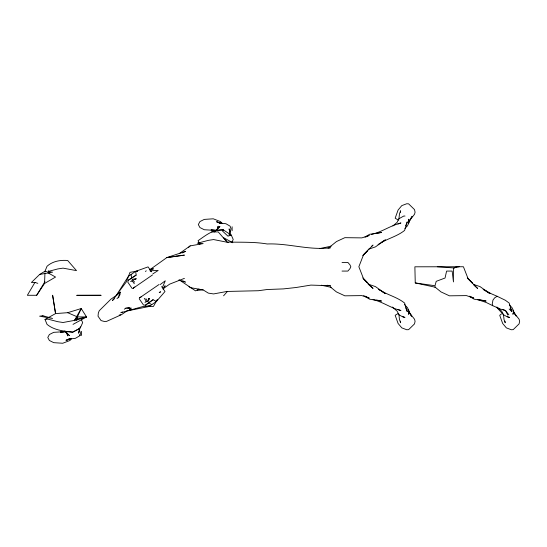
<?xml version="1.0" encoding="UTF-8"?>
<svg xmlns="http://www.w3.org/2000/svg" width="547" height="547" viewBox="0 0 547 547"><rect width="100%" height="100%" fill="white"/><g stroke="black" fill="none" stroke-linecap="round" stroke-linejoin="round"><path stroke-width="0.82" d="M37.805 283.346L35.063 282.457L34.693 282.813L27.35 295.284L36.676 295.284L44.546 283.469L44.957 272.83M398.907 219.115L399.467 213.884L400.63 210.752L400.425 212.332M73.031 324.378L86.535 316.959L81.209 308.542L77.387 316.898L76.724 320.18L75.048 319.448L74.467 320.857M150.316 270.717L151.464 271.804L148.08 266.881L135.683 271.339L136.128 275.12L128.224 280.29L127.793 282.143L132.053 288.351M217.234 229.788L218.157 226.184L217.535 228.578M79.465 329.848L78.57 333.171L80.327 326.778M118.227 297.684L120.49 292.201M398.353 313.383L395.16 315.291L398.086 323.448L401.785 327.865L406.749 329.752L408.616 329.65L414.517 323.886L415.084 321.274L414.523 319.216L408.924 312.132L408.363 314.286L409.142 311.53L408.787 310.429L407.399 307.578L404.377 304.542M501.435 313.937L499.726 315.291L502.652 323.448L506.358 327.865L511.315 329.752L513.189 329.65L519.082 323.886L519.65 321.274L519.089 319.216L513.496 312.132L512.929 314.286L513.708 311.53L513.359 310.429L511.965 307.578L509.448 305.048M217.59 228.461L217.474 228.899L219.935 226.465L214.055 231.969L217.357 229.542L215.121 230.697L223.258 229.959M229.015 235.101L231.046 228.872L230.123 226.184L225.925 223.73L219.641 223.005L216.496 221.74L221.501 223.573M362.743 255.552L367.728 250.471L363.523 254.793L358.859 266.745L363.523 278.697L367.728 283.025L362.743 277.944M39.637 274.457L45.018 271.196L47.035 266.259C52.69 261.186 60.334 259.88 67.684 260.502L76.498 270.621L63.028 268.133L57.784 268.939L47.78 271.551L52.574 272.167L39.637 274.457L31.411 282.484L35.063 282.457M405.669 225.788L407.276 221.836L404.602 230.431C396.705 236.762 386.346 238.834 378.039 244.564M157.057 299.947L153.454 306.423L143.266 306.423L120.866 312.713L122.391 311.947M162.329 287.688L165.29 280.796L160.209 284.529M231.921 242.348L233.207 239.449L231.278 235.101L223.333 229.89C213.419 228.865 205.727 235.449 198.11 240.653L199.894 244.42M119.205 296.146L119.355 292.481L118.877 293.308L119.533 294.819L119.007 293.199L120.237 292.112M157.591 299.339L156.401 301.479L149.092 306.505L127.67 310.812L130.056 309.937M163.129 289.322L165.105 285.746L163.197 288.713L169.659 284.139L184.421 278.361M408.24 223.388L411.946 216.68M67.684 312.686L77.387 316.898L86.535 316.959L75.048 319.448L81.209 308.542L67.684 312.686L55.555 313.588L45.018 319.448L47.035 324.378C54.235 330.374 63.903 331.126 72.792 332.179L79.588 328.528L80.73 326.969L82.665 322.614L81.373 319.715M144.326 298.354L146.733 301.862L147.888 301.541L149.126 299.407M36.676 295.284L44.929 281.643M404.883 228.441L407.399 225.911L408.787 223.06L409.142 221.966L408.363 219.21L408.924 221.357L410.216 219.326M411.071 217.966L411.932 216.612M223.333 229.89L222.52 231.046L227.935 236.133L231.278 235.101M408.924 221.357L414.523 214.274L415.084 212.215L414.517 209.61L408.616 203.846L406.749 203.744L401.785 205.624L398.086 210.048L395.16 218.205L398.353 220.106M120.032 294.696L119.608 295.223L119.007 293.199L120.012 294.026M118.35 292.912L112.463 300.494L114.364 298.771M223.579 295.804L227.272 291.613M75.048 319.448L77.387 316.898M71.5 338.784L69.941 340.48L62.727 343.256L53.722 342.661L49.374 340.48L47.78 337.499L49.374 334.518L53.722 332.337L64.341 331.673M145.017 302.546L146.138 301.329M363.523 254.793L373.033 245.077L371.81 246.143M188.421 247.606L190.178 245.883L203.122 243.593L197.262 243.128M392.91 225.952L397.122 222.321L398.913 218.752L403.857 215.997L405.012 216.051M161.625 286.587L165.009 291.51L156.401 301.479L153.03 299.715L145.372 305.24L143.485 304.98L139.218 298.778M179.471 253.48L190.178 245.883M134.842 287.004L132.839 288.467L152.49 274.956M153.03 299.715L145.372 305.24L146.193 305.568M137.352 271.278L135.683 271.339L128.374 276.365L116.675 294.819L126.364 281.835L130.015 272.324L137.304 271.114M128.224 280.29L136.128 275.12M135.02 278.874L132.586 279.271L131.868 280.235L134.275 283.736M145.372 271.442L146.275 270.827M117.215 294.854L110.897 299.195L99.246 310.723L98.351 312.98L98.022 316.173L101.051 320.576L104.149 321.417L106.569 321.39L121.516 314.641L127.834 310.306M116.983 298.532L118.911 297.212M159.047 284.495L139.396 298.006L141.475 296.659M124.313 309.199L126.241 307.872M159.779 292.399L160.674 291.783L159.218 292.406M150.042 269.568L166.835 257.589L185.659 251.319L182.048 253.001M456.328 266.745L453.436 268.659L453.456 281.924L452.157 271.073L446.598 271.073L445.046 278.026L436.205 281.336L435.002 285.739L415.248 282.936L414.879 266.806L463.425 266.745L468.088 278.697L472.293 283.025L467.316 277.944M152.88 273.862L158.186 270.457L149.851 270.786M509.148 308.98L511.848 311.66L509.168 303.059L505.394 300.289L497.141 296.283L494.659 297.835L492.97 300.071L492.245 303.913L492.772 305.698L500.389 309.062L505.503 310.532L508.84 314.771M381.321 242.383L385.416 239.839L375.454 246.882L368.131 249.357M364.979 237.097L369.615 234.294L381.546 232.427L377.382 233.302M44.546 283.469L55.555 277.049L47.698 272.652M198.91 289.055L195.566 290.874L179.471 280.016M79.219 328.665L72.71 332.111L64.58 331.373L66.809 332.528M69.209 338.935L65.948 340.323L70.242 338.757M365.758 237.008L369.211 235.408L361.882 237.883L344.849 237.672L336.446 241.576L330.32 246.533L331.085 246.177L319.66 248.632M130.61 281.589L132.155 280.98M70.112 338.832L67.083 339.974L69.093 339.065L75.383 338.333L79.575 335.885L80.498 333.191L79.13 329.164M397.915 224.058L400.937 222.957C390.633 225.487 381.881 232.017 371.509 234.437M128.989 307.729L125.55 308.344M86.535 316.959L76.498 320.016L63.028 322.504L57.784 321.698L47.78 319.092L45.018 319.448M198.329 242.977L208.332 240.365L213.576 239.559L228.591 242.519M150.733 269.425L153.495 268.857L149.447 269.418M459.186 266.745L453.087 267.893L437.299 266.745M119.205 315.058L120.743 314.785M327.968 248.106L330.436 247.757C309.151 250.533 288.501 243.121 267.203 243.976C253.945 241.712 240.434 242.403 227.046 242.047L218.232 231.928L211.573 231.914M327.14 285.267L330.436 285.739L310.901 285.096L295.893 287.531L283.408 288.898L267.203 289.513L258.389 290.731L227.046 291.448L213.576 293.93L208.332 293.124L203.122 289.896L197.262 290.361M127.335 307.982L130.815 309.151L129.871 309.301L128.695 308.146M64.525 331.783L60.457 332.097L64.601 331.831M342.025 262.423L347.865 262.423L349.957 264.83L350.832 266.745L349.957 268.659L347.865 271.073L342.025 271.073M147.786 305.588L150.295 305.677M215.689 230.431L204.263 229.733L199.922 227.545L198.329 224.564L199.922 221.583L204.263 219.402L213.275 218.807L220.482 221.583L222.041 223.279M129.605 307.988L128.347 307.934L130.015 309.226L129.605 307.988L131.485 308.193M215.976 230.287L211.005 229.966L215.067 230.287M79.404 335.085L81.565 335.29L81.565 331.311M135.683 271.339L137.167 271.49M203.122 289.896L190.178 287.613L189.009 286.464M478.618 299.489L486.112 301.062L474.181 299.195L469.545 296.399M376.548 300.016L381.546 301.062L369.615 299.195L363.652 295.599M415.248 282.936L435.658 287.312L434.892 286.956L441.012 291.92L449.422 295.824L466.454 295.606L473.777 298.088L469.634 296.159M321.294 285.213L331.085 287.312L330.32 286.956L336.446 291.92L344.849 295.824L361.882 295.606L369.211 298.088L365.068 296.159M45.018 271.196L46.714 271.702M178.855 280.002L185.659 282.177M473.428 284.385L480.027 286.607L489.989 293.65L483.158 289.418M477.654 299.592L486.324 302.532L492.772 305.698M373.088 299.592C382.873 301.971 391.139 308.234 400.937 310.532L397.915 309.438M502.481 309.438L505.503 310.532L507.828 315.093M221.419 223.525L217.631 222.096L220.462 223.477M497.141 296.283L491.322 293.76L483.336 289.329M182.773 280.823L184.941 281.842M507.295 316.296L509.578 317.445L508.423 317.499L503.479 314.744L496.724 307.393M402.722 316.296L405.012 317.445L403.857 317.499L398.913 314.744L397.122 311.175L392.315 307.024M232.817 242.765L223.579 237.685L226.745 241.282M378.763 289.329C386.873 294.854 396.944 296.871 404.602 303.059L407.276 311.66L405.669 307.708M148.593 302.764L151.772 304.665M378.592 289.418L379.953 290.266M381.321 291.113L385.416 293.65L375.454 286.607L368.131 284.132L373.033 288.419L363.523 278.697M64.833 331.065L66.153 332.043M496.881 307.024L501.688 311.175L503.479 314.744L503.479 314.381L504.033 319.612L505.202 322.744L504.997 321.157M473.928 285.206L477.606 288.419L468.088 278.697M128.771 308.105L130.015 309.226M64.69 331.195L69.387 335.598L66.925 333.171L67.616 335.885L66.782 332.685M132.586 279.271L134.535 282.108M145.94 298.696L147.888 301.541M119.007 293.199L119.69 294.197M513.496 312.132L514.782 314.169M408.924 312.132L411.501 316.207M512.812 310.108L516.108 316.07M407.83 309.363L411.535 316.07M48.273 270.731L49.702 273.739M510.235 307.708L511.848 311.66M230.868 235.292L229.111 228.899L229.897 231.778M79 328.959L79.356 330.285M131.061 274.526L131.69 278.177M400.425 321.157L400.63 322.744L399.467 319.612L398.907 314.381M232.113 226.773L232.113 230.752M148.62 298.696L148.264 299.913L149.687 298.45L148.62 298.696M136.114 278.697L135.499 279.606L134.234 279.496L136.114 278.697M176.332 256.181L166.835 257.589L184.421 255.128L176.332 256.181M42.857 315.742L39.637 316.187L52.574 318.47L42.857 315.742M100.983 295.284L76.84 295.318L100.983 295.284M55.555 313.588L52.635 295.284L55.555 313.588"/></g></svg>
